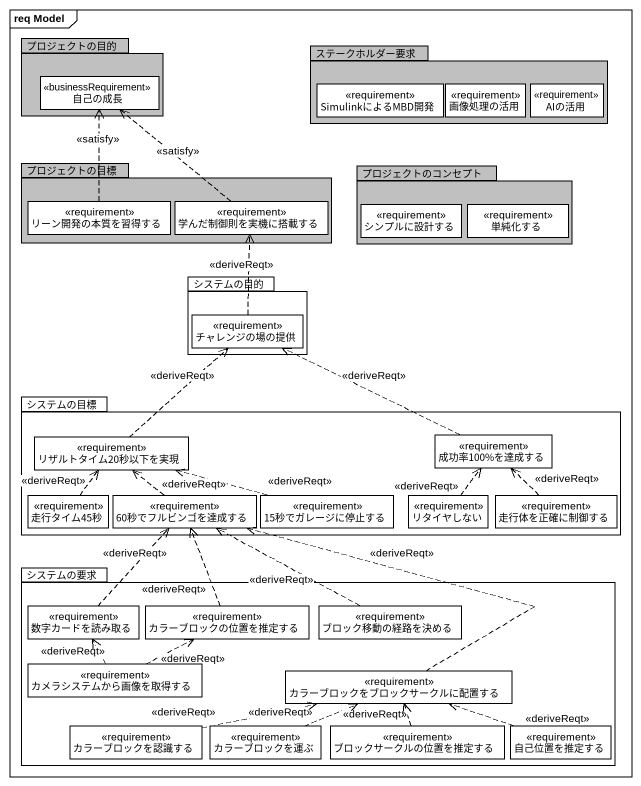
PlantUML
@startuml
mainframe req Model
hide circle
hide empty members
package プロジェクトの目的 #C0C0C0 {
  class 自己の成長 <<businessRequirement>> #FFFFFF
}
package ステークホルダー要求 #C0C0C0 {
  class SimulinkによるMBD開発 <<requirement>> #FFFFFF
  class 画像処理の活用 <<requirement>> #FFFFFF
  class AIの活用 <<requirement>> #FFFFFF
}
package プロジェクトの目標 #C0C0C0 {
  class リーン開発の本質を習得する <<requirement>> #FFFFFF
  class 学んだ制御則を実機に搭載する <<requirement>> #FFFFFF
}
package プロジェクトのコンセプト #C0C0C0 {
  class シンプルに設計する <<requirement>> #FFFFFF
  class 単純化する <<requirement>> #FFFFFF
}
package システムの目的 {
  class チャレンジの場の提供 <<requirement>> #FFFFFF
}
package システムの目標 {
  class リザルトタイム20秒以下を実現 <<requirement>> #FFFFFF
  class "成功率100%を達成する" as 成功率100_を達成する <<requirement>> #FFFFFF
  class 走行タイム45秒 <<requirement>> #FFFFFF
  class "60秒でフルビンゴを達成する" as r60秒でフルビンゴを達成する <<requirement>> #FFFFFF
  class "15秒でガレージに停止する" as r15秒でガレージに停止する <<requirement>> #FFFFFF
  class リタイヤしない <<requirement>> #FFFFFF
  class 走行体を正確に制御する <<requirement>> #FFFFFF
}
package システムの要求 {
  class 数字カードを読み取る <<requirement>> #FFFFFF
  class カラーブロックの位置を推定する <<requirement>> #FFFFFF
  class ブロック移動の経路を決める <<requirement>> #FFFFFF
  class カメラシステムから画像を取得する <<requirement>> #FFFFFF
  class カラーブロックをブロックサークルに配置する <<requirement>> #FFFFFF
  class カラーブロックを認識する <<requirement>> #FFFFFF
  class カラーブロックを運ぶ <<requirement>> #FFFFFF
  class ブロックサークルの位置を推定する <<requirement>> #FFFFFF
  class 自己位置を推定する <<requirement>> #FFFFFF
}
リーン開発の本質を習得する .up.> 自己の成長 : <<satisfy>>
学んだ制御則を実機に搭載する .up.> 自己の成長 : <<satisfy>>
チャレンジの場の提供 .up.> 学んだ制御則を実機に搭載する : <<deriveReqt>>
リザルトタイム20秒以下を実現 .up.> チャレンジの場の提供 : <<deriveReqt>>
成功率100_を達成する .left.> チャレンジの場の提供 : <<deriveReqt>>
走行タイム45秒 .up.> リザルトタイム20秒以下を実現 : <<deriveReqt>>
r60秒でフルビンゴを達成する .up.> リザルトタイム20秒以下を実現 : <<deriveReqt>>
r15秒でガレージに停止する .left.> リザルトタイム20秒以下を実現 : <<deriveReqt>>
リタイヤしない .up.> 成功率100_を達成する : <<deriveReqt>>
走行体を正確に制御する .up.> 成功率100_を達成する : <<deriveReqt>>
数字カードを読み取る .up.> r60秒でフルビンゴを達成する : <<deriveReqt>>
カラーブロックの位置を推定する .up.> r60秒でフルビンゴを達成する : <<deriveReqt>>
ブロック移動の経路を決める .left.> r60秒でフルビンゴを達成する : <<deriveReqt>>
カメラシステムから画像を取得する .up.> 数字カードを読み取る : <<deriveReqt>>
カメラシステムから画像を取得する .right.> カラーブロックの位置を推定する : <<deriveReqt>>
カラーブロックをブロックサークルに配置する .up.> r60秒でフルビンゴを達成する : <<deriveReqt>>
カラーブロックを認識する .right.> カラーブロックをブロックサークルに配置する : <<deriveReqt>>
カラーブロックを運ぶ .right.> カラーブロックをブロックサークルに配置する : <<deriveReqt>>
ブロックサークルの位置を推定する .up.> カラーブロックをブロックサークルに配置する : <<deriveReqt>>
自己位置を推定する .left.> カラーブロックをブロックサークルに配置する : <<deriveReqt>>
@enduml
